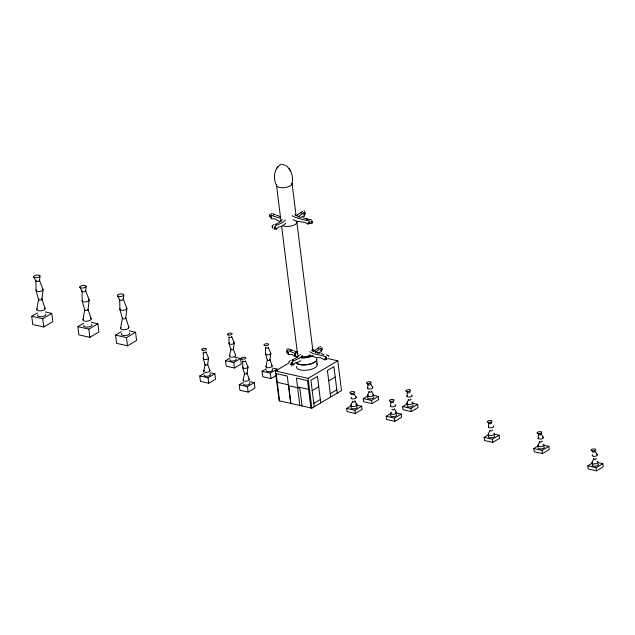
<?xml version="1.0" encoding="UTF-8"?>
<svg xmlns="http://www.w3.org/2000/svg" width="635" height="635" viewBox="0 0 635 635"><rect width="100%" height="100%" fill="white"/><g stroke="black" fill="none" stroke-linecap="round" stroke-linejoin="round"><path stroke-width="0.95" d="M292.37 182.158C293.235 176.038 291.1 169.132 285.877 165.529M367.633 388.398L367.927 384.556M390.549 406.09L390.842 402.241A1.389 0.548 -7.1 0 0 392.708 402.511A1.389 0.548 -7.1 0 0 393.343 401.606M406.987 396.351L407.281 392.509M488.466 427.18L488.752 423.339M538.186 438.356L538.48 434.515M287.679 351.853C282.948 348.202 295.029 353.338 295.846 353.774M311.96 220.591L311.134 219.742L308.269 219.186M39.529 280.646L39.973 276.241A3.199 1.262 -7.1 0 0 35.727 275.288A3.199 1.262 -7.1 0 0 34.822 277.558A3.199 1.262 -7.1 0 0 39.973 276.241M85.654 291.013L86.098 286.607A3.199 1.262 -7.1 0 0 81.844 285.655A3.199 1.262 -7.1 0 0 80.947 287.925A3.199 1.262 -7.1 0 0 86.098 286.607M123.333 299.482L123.777 295.077A3.199 1.262 -7.1 0 0 119.531 294.124A3.199 1.262 -7.1 0 0 118.626 296.394A3.199 1.262 -7.1 0 0 123.777 295.077M41.974 299.323L42.997 289.965M88.09 309.69L89.122 300.331M125.77 318.159L126.802 308.8M207.653 364.561L208.534 358.354M233.386 349.329L234.259 343.114M247.071 373.42L247.952 367.213M269.891 359.91L270.772 353.695M36.854 309.301L38.6 299.45M82.971 319.667L84.725 309.816A1.722 0.683 -7.1 0 0 86.574 310.42A1.722 0.683 -7.1 0 0 88.011 309.348M120.65 328.128L122.404 318.286M321.088 350.417A1.897 1.246 -30.4 0 1 321.358 350.75L321 350.195M203.7 371.205L205.121 364.665M229.425 355.973L230.846 349.425M243.118 380.063L244.538 373.523M265.938 366.554L267.359 360.013M270.939 215.527L270.788 216.194A1.913 0.579 -53.9 0 0 270.851 216.265M350.766 405.328L352.528 401.487M367.363 395.51L369.118 391.66M406.717 403.463L408.472 399.621M488.188 434.292L489.95 430.443A1.294 0.508 -7.1 0 0 491.339 430.895A1.294 0.508 -7.1 0 0 492.419 430.093M537.908 445.468L539.671 441.619M591.915 462.74L593.669 458.891M312.19 221.353L311.531 222.401M280.884 164.401C273.669 168.434 273.026 178.895 276.542 185.618L281.003 221.424M328.676 356.6L328.882 355.965L328.033 355.402M300.871 217.543L302.435 216.424L304.411 216.36L304.149 214.638L305.475 213.709L304.832 213.701C306.808 209.153 300.164 215.757 298.101 216.908M320.977 350.472L322.366 349.361L321.731 349.361C323.58 345.146 317.873 350.71 315.809 351.949M277.9 166.695L276.487 168.712M317.77 353.203C318.381 351.314 322.596 353.076 321.159 350.631A1.802 0.548 -1.9 0 0 320.977 350.56M272.733 227.203L272.185 227.901L272.74 227.822M326.072 357.18L325.612 357.735L326.096 357.957M273.51 214.86L274.09 214.471L273.502 214.868M296.426 215.733L298.926 213.765M271.248 213.574L272.32 213.543M310.372 223.202C307.364 224.33 311.856 222.718 308.562 222.298C311.666 222.425 309.348 219.94 306.443 220.409C301.688 219.178 296.64 218.313 292.219 215.789M286.679 349.131L288.338 348.782M279.265 222.544L282.424 219.472M317.103 348.917L319.167 347.139M275.034 224.623L278.432 222.909M291.933 360.283L294.434 358.688M299.323 355.124L295.323 358.561M285.782 223.361L281.313 226.608L278.709 226.925L276.328 229.552L276.019 227.814L274.669 228.457L275.574 227.536C271.518 226.028 284.583 223.091 285.345 219.837M290.401 360.601L288.957 361.664L289.203 362.569M300.831 360.688L298.212 362.267L295.608 362.585L293.227 365.204L292.918 363.474L291.56 364.117L292.473 363.188C288.417 361.688 301.474 358.751 302.244 355.497L302.458 357.259M45.355 311.968L51.76 313.404L52.784 321.635L43.759 326.977L32.774 324.509L31.75 316.286L37.497 312.88M31.75 316.286L42.728 318.746L51.76 313.404M91.48 322.326L97.885 323.771L98.909 332.002L89.876 337.344L78.899 334.875L77.875 326.644L83.622 323.247M77.875 326.644L88.852 329.113L97.885 323.771M129.159 330.795L135.565 332.24L136.589 340.463L127.556 345.813L116.578 343.344L115.554 335.113L121.301 331.716M115.554 335.113L126.532 337.582L135.565 332.24M210.256 372.737L214.844 373.761L215.519 379.222L208.732 383.238L200.477 381.389L199.795 375.928L204.041 373.42M235.069 357.299L240.57 358.529L241.252 363.99L234.466 368.006L226.203 366.149L225.528 360.696L229.767 358.188M199.795 375.928L208.05 377.785L214.844 373.761M225.528 360.696L233.783 362.553L240.57 358.529M249.674 381.595L254.262 382.627L254.937 388.08L248.15 392.097L239.895 390.247L239.212 384.786L243.459 382.278M276.908 375.071L270.97 378.587L262.715 376.73L262.033 371.277L266.279 368.768M239.212 384.786L247.467 386.644L254.262 382.627M262.033 371.277L270.288 373.134L277.082 369.11L277.305 370.935M328.168 358.64L337.788 360.807L341.495 390.588L311.833 408.154L279.122 400.804L275.415 371.015L288.973 362.99M275.415 371.015L308.126 378.365L337.788 360.807M312.214 390.604L318.738 386.747M328.7 380.841L335.224 376.984M313.809 403.416L320.334 399.55M330.295 393.652L336.82 389.795M356.203 405.019L361.712 406.249L362.101 409.416L355.314 413.441L347.059 411.583L346.662 408.416L350.909 405.908M372.801 395.192L378.301 396.43L378.698 399.598L371.904 403.614L363.649 401.757L363.26 398.597L368.348 395.581M346.662 408.416L354.917 410.273L361.712 406.249M363.26 398.597L371.515 400.447L378.301 396.43M395.716 412.885L401.217 414.123L401.614 417.282L394.827 421.307L386.572 419.449L386.175 416.282L391.263 413.266M412.155 403.154L417.655 404.384L418.052 407.551L411.266 411.575L403.011 409.718L402.614 406.551L407.702 403.535M386.175 416.282L394.43 418.14L401.217 414.123M402.614 406.551L410.869 408.408L417.655 404.384M494.546 434.181L499.134 435.213L499.523 438.38L492.736 442.397L484.481 440.539L484.084 437.38L488.331 434.864M484.084 437.38L492.339 439.237L499.134 435.213M544.266 445.357L548.854 446.389L549.251 449.548L542.457 453.573L534.202 451.715L533.805 448.556L538.051 446.04M533.805 448.556L542.06 450.406L548.854 446.389M598.265 462.629L602.853 463.661L603.25 466.82L596.463 470.845L588.2 468.987L587.812 465.82L592.05 463.312M587.812 465.82L596.067 467.678L602.853 463.661M272.669 226.711C270.978 227.203 272.899 224.544 273.899 224.79M323.818 354.616C323.644 355.29 323.175 353.608 321.104 353.568M327.112 358.989L325.771 359.251L326.819 358.807M299.315 213.685L302.657 211.376M316.659 349.131L315.825 349.425M308.959 222.552L308.142 222.79A1.921 0.921 -69.8 0 0 308.261 222.893M325.517 358.354L325.033 358.45A1.921 0.921 -69.8 0 0 325.16 358.553M311.023 223.512L312.769 222.798L311.499 221.44M319.905 346.559L320.675 346.392M307.03 218.924L306.451 219.321L307.038 218.924M292.029 365.919L291.505 365.919M317.849 348.369L318.643 348.551M280.186 218.21L272.891 216.003L271.534 215.019L269.423 214.797L269.613 215.551L270.978 216.289L269.502 216.408L271.256 217.059L271.232 218.757L275.169 218.845L277.932 220.766L280.622 221.552M319.762 353.338L315.484 352.314M293.235 350.687L290.759 349.679M281.773 164.187L285.044 165.267M317.841 348.369L318.635 348.544M309.928 223.171C307.078 222.139 308.785 223.028 308.046 224.345C303.887 220.353 297.648 223.099 293.132 219.512M302.863 217.678L307.681 219.234M288.814 349.115L290.258 349.456M274.352 228.719L275.455 228.925L274.63 229.037A1.802 0.865 -12.8 0 1 273.852 228.917M276.336 215.027L280.773 216.892M275.288 214.9L273.36 213.797M272.494 368.086L277.082 369.11M277.273 382.326L288.353 384.81M297.513 386.874L308.594 389.358M291.687 363.53L292.751 363.704A1.921 1.262 55.8 0 1 292.6 363.855M275.114 227.941L275.852 228.044A1.921 1.262 55.8 0 1 275.701 228.195M294.83 356.418L292.068 354.505L288.123 354.417L288.155 352.719L286.401 352.068L287.647 351.734M290.759 364.26L292.346 364.585L291.528 364.696A1.802 0.865 -12.8 0 1 290.56 364.474L290.306 364.125M312.317 356.338L316.595 357.608L320.596 357.664L324.731 359.981L325.31 359.656L325.088 358.846C324.048 357.695 329.263 359.632 325.453 357.949C331.208 356.06 311.372 354.735 309.809 351.584M309.181 354.894L310.769 355.536M326.239 354.798L327.533 355.219M304.03 210.764L304.705 211.058M294.743 214.701L300.149 217.376M311.634 350.361L314.031 351.52M294.386 350.933L296.593 352.108M293.052 360.212L292.267 360.037L293.06 360.22M291.719 362.569L292.298 363.006A1.913 1.484 89.9 0 1 291.814 363.363M288.107 352.758L288.203 352.862A1.921 1.024 -77 0 0 288.512 353.028M275.09 227.092L275.36 227.393A1.913 1.484 89.9 0 1 275.145 227.576M304.006 213.114L304.371 213.677A1.913 0.913 38 0 1 304.252 213.82M320.905 348.774L321.27 349.329A1.913 0.913 38 0 1 321.008 349.56M290.576 364.609L290.274 364.196M597.273 454.62L595.146 451.255A1.389 0.548 -7.1 0 1 593.63 452.152A1.389 0.548 -7.1 0 1 592.788 451.342M541.147 433.983L543.266 437.348M290.528 170.894L289.02 168.489M372.721 387.39L370.594 384.024A1.389 0.548 -7.1 0 1 369.435 384.889A1.389 0.548 -7.1 0 1 367.935 384.405M356.124 397.216L354.005 393.851A1.389 0.548 -7.1 0 1 352.663 394.74A1.389 0.548 -7.1 0 1 351.449 394.081M394.581 409.123L396.494 412.631M371.666 391.43L373.57 394.938M355.076 401.249L356.981 404.765M117.483 295.648L119.69 299.815L119.864 309.435L122.388 318.468M79.804 287.187L82.01 291.346L82.185 300.966L84.709 309.999M33.679 276.82L35.885 280.98L36.06 290.6L38.584 299.633M303.998 214.32L304.078 214.813A1.921 1.349 63.2 0 1 303.919 214.979M270.796 353.417L268.272 347.369A1.389 0.548 -7.1 0 1 266.494 348.139A1.389 0.548 -7.1 0 1 265.835 347.321M247.975 366.935L245.451 360.878A1.389 0.548 -7.1 0 1 243.856 361.64A1.389 0.548 -7.1 0 1 242.824 360.974M231.767 336.788L234.283 342.837M206.034 352.02L208.558 358.077M123.349 299.283L126.833 308.427M85.669 290.822L89.154 299.966M39.545 280.456L43.029 289.6M269.907 359.775L272.145 365.982M247.086 373.285L249.325 379.492M235.641 355.402L233.394 349.194A1.294 0.508 -7.1 0 1 231.584 349.901A1.294 0.508 -7.1 0 1 231.37 349.036M207.669 364.426L209.907 370.634M125.786 317.976L128.913 327.374M88.106 309.507L91.234 318.913M41.989 299.148L45.109 308.546M267.343 360.148L265.549 354.171L265.525 347.758M244.523 373.658L242.729 367.689L242.705 361.275M230.838 349.567L229.044 343.591L229.013 337.177M205.105 364.8L203.311 358.831L203.287 352.417M271.161 216.924L271.304 217.202A1.921 1.024 -77 0 0 271.455 217.313M596.067 467.678L596.463 470.845M542.06 450.406L542.457 453.573M492.339 439.237L492.736 442.397M410.869 408.408L411.266 411.575M394.43 418.14L394.827 421.307M371.515 400.447L371.904 403.614M354.917 410.273L355.314 413.441M337.233 393.113L333.939 366.625L327.414 370.491L330.716 396.978M316.54 359.045L317.222 364.498M320.746 402.876L317.444 376.388L310.92 380.254L314.222 406.741M292.052 183.356L296.029 215.289M296.878 222.067L312.976 351.361M308.126 378.365L311.833 408.154M310.904 407.94L307.507 380.635L296.426 378.142L299.823 405.455M281.615 226.282L297.593 354.6M302.03 405.948L299.823 388.223L288.742 385.731L290.949 403.455M290.671 403.4L287.266 376.087L276.185 373.594L279.59 400.907M270.288 373.134L270.97 378.587M247.467 386.644L248.15 392.097M233.783 362.553L234.466 368.006M208.05 377.785L208.732 383.238M126.532 337.582L127.556 345.813M88.852 329.113L89.876 337.344M42.728 318.746L43.759 326.977M316.595 363.514A10.438 4.127 -7.1 0 1 307.967 370.03A10.438 4.127 -7.1 0 1 296.672 366.419M315.69 361.259A10.438 4.127 -7.1 0 1 305.927 364.736A10.438 4.127 -7.1 0 1 296.537 363.045M312.968 355.64A10.692 4.231 -7.1 0 1 300.998 357.807M297.95 357.299A10.692 4.231 -7.1 0 1 297.109 351.647M312.745 349.639A10.692 4.231 -7.1 0 1 315.912 351.933M316.794 359.005A10.692 4.231 -7.1 0 1 308.681 364.434A10.692 4.231 -7.1 0 1 296.299 363.101M312.785 355.584A10.438 4.127 -7.1 0 1 301.101 357.703M296.942 356.783A10.438 4.127 -7.1 0 1 297.307 351.687M313.753 350.155A10.438 4.127 -7.1 0 1 315.659 351.965M309.912 355.521A7.842 3.104 -7.1 0 1 302.157 356.656M299.029 355.965A7.842 3.104 -7.1 0 1 297.656 353.782M291.584 182.618A7.842 3.104 -7.1 0 1 285.091 187.516A7.842 3.104 -7.1 0 1 276.606 184.801M296.402 221.321A7.842 3.104 -7.1 0 1 292.822 225.56A7.842 3.104 -7.1 0 1 282.805 225.687M272.066 369.34A3.151 1.246 -7.1 0 1 270.224 371.491A3.151 1.246 -7.1 0 1 266.422 370.459M271.574 365.435A3.151 1.246 -7.1 0 1 269.327 367.649A3.151 1.246 -7.1 0 1 266.176 366.212M269.669 359.553A1.294 0.508 -7.1 0 1 269.462 360.267A1.294 0.508 -7.1 0 1 267.724 360.426A1.294 0.508 -7.1 0 1 267.629 359.735M270.312 352.957A2.651 1.048 -7.1 0 1 268.43 354.822A2.651 1.048 -7.1 0 1 265.771 353.616M248.753 378.944A3.151 1.246 -7.1 0 1 246.515 381.159A3.151 1.246 -7.1 0 1 243.356 379.722M246.618 372.991A1.294 0.508 -7.1 0 1 246.801 373.697A1.294 0.508 -7.1 0 1 244.991 373.952A1.294 0.508 -7.1 0 1 244.816 373.245M247.491 366.466A2.651 1.048 -7.1 0 1 245.61 368.332A2.651 1.048 -7.1 0 1 242.951 367.125M249.245 382.849A3.151 1.246 -7.1 0 1 247.404 385A3.151 1.246 -7.1 0 1 243.602 383.969M209.828 373.991A3.151 1.246 -7.1 0 1 207.986 376.142A3.151 1.246 -7.1 0 1 204.184 375.11M207.431 364.204A1.294 0.508 -7.1 0 1 207.224 364.919A1.294 0.508 -7.1 0 1 205.486 365.077A1.294 0.508 -7.1 0 1 205.399 364.387M208.074 357.608A2.651 1.048 -7.1 0 1 206.192 359.474A2.651 1.048 -7.1 0 1 203.533 358.267M205.954 351.885A1.389 0.548 -7.1 0 1 204.438 352.782A1.389 0.548 -7.1 0 1 203.597 351.973M209.336 370.086A3.151 1.246 -7.1 0 1 208.828 371.824A3.151 1.246 -7.1 0 1 204.597 372.213A3.151 1.246 -7.1 0 1 204.367 370.538M235.942 359.013A3.151 1.246 -7.1 0 1 232.902 361.029A3.151 1.246 -7.1 0 1 230.156 359.537M235.45 355.1A3.151 1.246 -7.1 0 1 232.005 357.148A3.151 1.246 -7.1 0 1 230.1 355.306M233.339 342.225A2.651 1.048 -7.1 0 1 233.696 343.67A2.651 1.048 -7.1 0 1 229.989 344.21A2.651 1.048 -7.1 0 1 229.632 342.757M231.513 336.542A1.389 0.548 -7.1 0 1 230.529 337.518A1.389 0.548 -7.1 0 1 229.132 336.883M129.405 332.875A4.199 1.659 -7.1 0 1 125.357 335.55A4.199 1.659 -7.1 0 1 121.706 333.573M125.476 317.675A1.722 0.683 -7.1 0 1 125.198 318.627A1.722 0.683 -7.1 0 1 122.888 318.834A1.722 0.683 -7.1 0 1 122.769 317.929M126.198 307.816A3.524 1.397 -7.1 0 1 123.69 310.293A3.524 1.397 -7.1 0 1 120.158 308.689M123.015 298.966A1.849 0.73 -7.1 0 1 121.936 300.22A1.849 0.73 -7.1 0 1 119.705 299.617M128.667 326.977A4.199 1.659 -7.1 0 1 124.627 329.66A4.199 1.659 -7.1 0 1 120.968 327.684M91.718 324.406A4.199 1.659 -7.1 0 1 87.678 327.088A4.199 1.659 -7.1 0 1 84.026 325.104M90.472 318.183A4.199 1.659 -7.1 0 1 87.487 321.127A4.199 1.659 -7.1 0 1 83.288 319.214M88.519 299.347A3.524 1.397 -7.1 0 1 86.463 301.752A3.524 1.397 -7.1 0 1 82.217 300.593M85.336 290.497A1.849 0.73 -7.1 0 1 84.018 291.798A1.849 0.73 -7.1 0 1 82.169 290.949M45.601 314.039A4.199 1.659 -7.1 0 1 41.553 316.722A4.199 1.659 -7.1 0 1 37.902 314.746M44.863 308.142A4.199 1.659 -7.1 0 1 40.823 310.825A4.199 1.659 -7.1 0 1 37.163 308.848M41.68 298.847A1.722 0.683 -7.1 0 1 41.394 299.791A1.722 0.683 -7.1 0 1 39.092 300.006A1.722 0.683 -7.1 0 1 38.965 299.093M42.394 288.988A3.524 1.397 -7.1 0 1 39.886 291.457A3.524 1.397 -7.1 0 1 36.362 289.854M39.211 280.13A1.849 0.73 -7.1 0 1 38.91 281.154A1.849 0.73 -7.1 0 1 36.433 281.376A1.849 0.73 -7.1 0 1 36.298 280.4M372.396 387.183A2.651 1.048 -7.1 0 1 370.507 389.041A2.651 1.048 -7.1 0 1 367.855 387.834M371.205 391.128A1.294 0.508 -7.1 0 1 371.443 391.795A1.294 0.508 -7.1 0 1 369.753 392.128A1.294 0.508 -7.1 0 1 369.213 391.525M372.999 394.391A3.151 1.246 -7.1 0 1 372.491 396.129A3.151 1.246 -7.1 0 1 368.26 396.518A3.151 1.246 -7.1 0 1 368.03 394.843M373.666 396.907A3.151 1.246 -7.1 0 1 370.626 398.923A3.151 1.246 -7.1 0 1 367.879 397.439M355.33 396.851A2.651 1.048 -7.1 0 1 355.695 398.296A2.651 1.048 -7.1 0 1 351.988 398.836A2.651 1.048 -7.1 0 1 351.631 397.383M355.854 404.035A3.151 1.246 -7.1 0 1 356.283 405.757A3.151 1.246 -7.1 0 1 351.869 406.392A3.151 1.246 -7.1 0 1 351.441 404.67M354.608 400.955A1.294 0.508 -7.1 0 1 354.79 401.661A1.294 0.508 -7.1 0 1 352.981 401.923A1.294 0.508 -7.1 0 1 352.806 401.217M356.695 406.479A3.151 1.246 -7.1 0 1 354.449 408.702A3.151 1.246 -7.1 0 1 351.29 407.257M394.51 408.996A1.294 0.508 -7.1 0 1 393.263 409.821A1.294 0.508 -7.1 0 1 392.136 409.21M394.843 404.717A2.651 1.048 -7.1 0 1 395.343 406.075A2.651 1.048 -7.1 0 1 391.874 406.765A2.651 1.048 -7.1 0 1 390.771 405.527M395.923 412.083A3.151 1.246 -7.1 0 1 395.192 413.909A3.151 1.246 -7.1 0 1 390.819 414.076A3.151 1.246 -7.1 0 1 391.549 412.25M396.589 414.599A3.151 1.246 -7.1 0 1 393.549 416.616A3.151 1.246 -7.1 0 1 390.803 415.123M411.282 394.986A2.651 1.048 -7.1 0 1 411.782 396.343A2.651 1.048 -7.1 0 1 408.313 397.034A2.651 1.048 -7.1 0 1 407.21 395.795M409.948 391.985A1.389 0.548 -7.1 0 1 408.607 392.874A1.389 0.548 -7.1 0 1 407.4 392.216M410.559 399.09A1.294 0.508 -7.1 0 1 410.805 399.748A1.294 0.508 -7.1 0 1 409.115 400.082A1.294 0.508 -7.1 0 1 408.575 399.478M411.797 402.169A3.151 1.246 -7.1 0 1 412.234 403.892A3.151 1.246 -7.1 0 1 407.821 404.527A3.151 1.246 -7.1 0 1 407.392 402.804M413.028 404.868A3.151 1.246 -7.1 0 1 409.988 406.884A3.151 1.246 -7.1 0 1 407.241 405.392M493.22 425.966A2.651 1.048 -7.1 0 1 491.339 427.823A2.651 1.048 -7.1 0 1 488.688 426.617M494.498 435.689A3.151 1.246 -7.1 0 1 491.458 437.706A3.151 1.246 -7.1 0 1 488.712 436.221M493.832 433.173A3.151 1.246 -7.1 0 1 491.585 435.396A3.151 1.246 -7.1 0 1 488.426 433.951M491.252 422.704A1.389 0.548 -7.1 0 1 490.442 423.648A1.389 0.548 -7.1 0 1 488.767 423.196M542.481 436.991A2.651 1.048 -7.1 0 1 542.838 438.436A2.651 1.048 -7.1 0 1 539.131 438.968A2.651 1.048 -7.1 0 1 538.774 437.523M540.726 433.792A1.389 0.548 -7.1 0 1 540.917 434.554A1.389 0.548 -7.1 0 1 538.972 434.832A1.389 0.548 -7.1 0 1 538.782 434.078M542.996 444.167A3.151 1.246 -7.1 0 1 543.425 445.889A3.151 1.246 -7.1 0 1 539.012 446.524A3.151 1.246 -7.1 0 1 538.583 444.802M541.98 441.158A1.294 0.508 -7.1 0 1 541.774 441.873A1.294 0.508 -7.1 0 1 540.036 442.031A1.294 0.508 -7.1 0 1 539.948 441.349M543.838 446.619A3.151 1.246 -7.1 0 1 541.996 448.762A3.151 1.246 -7.1 0 1 538.194 447.731M595.987 458.43A1.294 0.508 -7.1 0 1 595.773 459.145A1.294 0.508 -7.1 0 1 594.042 459.303A1.294 0.508 -7.1 0 1 593.947 458.621M596.479 454.255A2.651 1.048 -7.1 0 1 596.844 455.708A2.651 1.048 -7.1 0 1 593.138 456.24A2.651 1.048 -7.1 0 1 592.772 454.795M597.837 463.891A3.151 1.246 -7.1 0 1 597.329 465.63A3.151 1.246 -7.1 0 1 593.098 466.011A3.151 1.246 -7.1 0 1 592.868 464.344M596.995 461.439A3.151 1.246 -7.1 0 1 597.424 463.161A3.151 1.246 -7.1 0 1 593.019 463.796A3.151 1.246 -7.1 0 1 592.582 462.074M288.004 352.735A1.802 0.683 -7.6 0 0 287.742 352.989L287.711 353.179A1.897 1.191 26.9 0 1 287.79 352.774M300.426 354.394A1.913 1.302 59.4 0 1 300.657 354.378M270.843 217.329L270.812 217.519A1.897 1.191 26.9 0 1 270.827 217.305M290.512 350.401L290.981 350.131L290.512 350.401M275.511 224.361L276.161 224.56L275.511 224.361M301.093 212.701L301.752 212.892L301.093 212.701M264.771 345.575A2.405 0.952 -7.1 0 0 268.645 344.583A2.405 0.952 -7.1 0 0 265.446 343.868A2.405 0.952 -7.1 0 0 264.771 345.575M241.951 359.085A2.405 0.952 -7.1 0 0 245.824 358.1A2.405 0.952 -7.1 0 0 242.626 357.378A2.405 0.952 -7.1 0 0 241.951 359.085M202.533 350.226A2.405 0.952 -7.1 0 0 206.407 349.242A2.405 0.952 -7.1 0 0 203.208 348.52A2.405 0.952 -7.1 0 0 202.533 350.226M228.267 334.994A2.405 0.952 -7.1 0 0 232.14 334.002A2.405 0.952 -7.1 0 0 228.941 333.288A2.405 0.952 -7.1 0 0 228.267 334.994M367.324 383.572A2.405 0.952 -7.1 0 0 371.197 382.587A2.405 0.952 -7.1 0 0 367.998 381.865A2.405 0.952 -7.1 0 0 367.324 383.572M350.734 393.398A2.405 0.952 -7.1 0 0 354.608 392.406A2.405 0.952 -7.1 0 0 351.409 391.692A2.405 0.952 -7.1 0 0 350.734 393.398M390.239 401.264A2.405 0.952 -7.1 0 0 394.113 400.272A2.405 0.952 -7.1 0 0 390.922 399.558A2.405 0.952 -7.1 0 0 390.239 401.264M406.678 391.533A2.405 0.952 -7.1 0 0 410.551 390.541A2.405 0.952 -7.1 0 0 407.36 389.827A2.405 0.952 -7.1 0 0 406.678 391.533M488.148 422.362A2.405 0.952 -7.1 0 0 492.03 421.37A2.405 0.952 -7.1 0 0 488.831 420.656A2.405 0.952 -7.1 0 0 488.148 422.362M537.877 433.53A2.405 0.952 -7.1 0 0 541.75 432.546A2.405 0.952 -7.1 0 0 538.551 431.824A2.405 0.952 -7.1 0 0 537.877 433.53M591.876 450.802A2.405 0.952 -7.1 0 0 595.749 449.818A2.405 0.952 -7.1 0 0 592.558 449.096A2.405 0.952 -7.1 0 0 591.876 450.802"/></g></svg>
